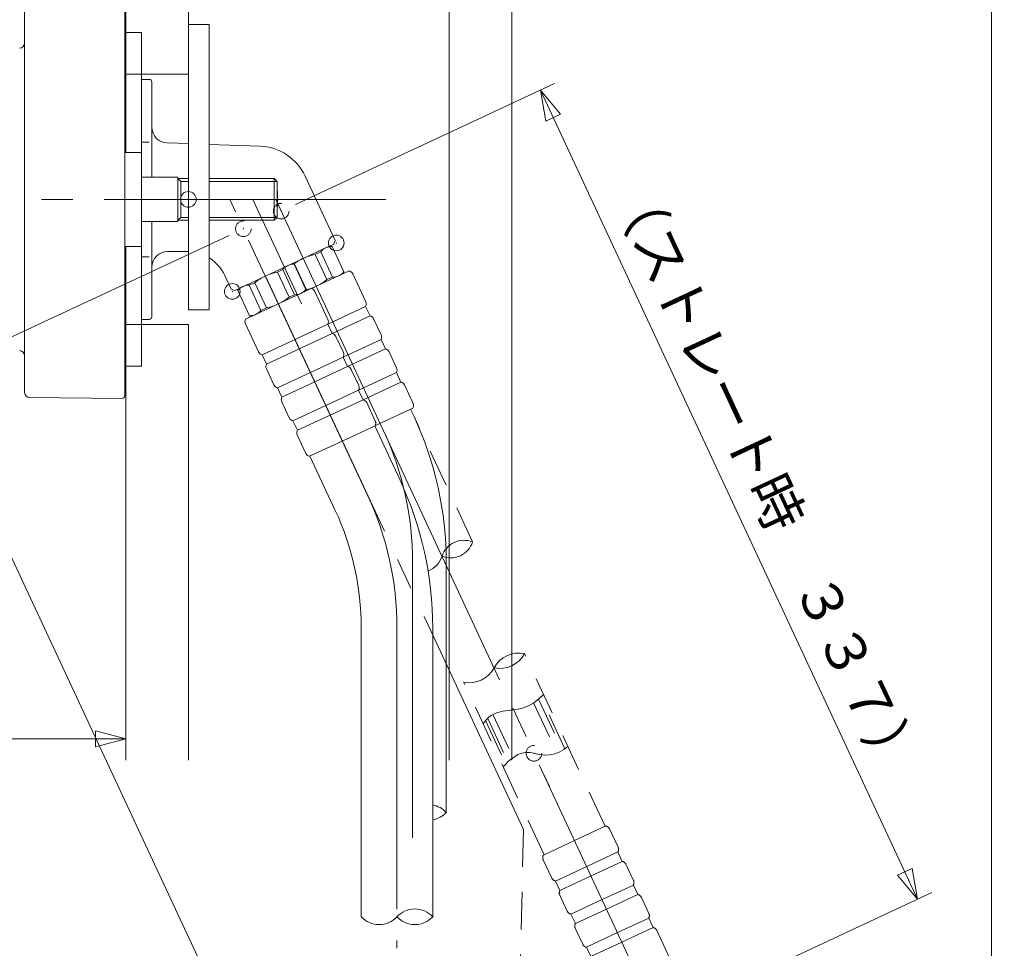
# Model space of a CAD drawing. Units: millimetres, scale not verified. Extents: x -560 to 592, y -417 to 413.
# Drawn here: x 406.1 to 592.5, y 26.7 to 204.8 of the extents above; entities that cross this region are included whole.
import ezdxf
from ezdxf.enums import TextEntityAlignment as Align

# ---------------------------------------------------------------- set-up
doc = ezdxf.new("R2010")
doc.units = ezdxf.units.MM
doc.header["$LTSCALE"] = 6
doc.header["$PDMODE"] = 32
doc.header["$PDSIZE"] = 3
doc.linetypes.add('USER1', pattern=[2, 1.2, -0.8])
doc.linetypes.add('USER2', pattern=[12, 9, -1, 1, -1])
for name, color, linetype, lineweight in [('0-1_1', 7, 'Continuous', 18), ('0-2_2', 7, 'Continuous', 18), ('0-3_3', 7, 'USER1', 18), ('0-4_4', 7, 'Continuous', 18), ('0-5_5', 7, 'Continuous', 18)]:
    doc.layers.add(name, color=color, linetype=linetype, lineweight=lineweight)
doc.styles.add('ＭＳ ゴシック', font='')
doc.styles.get('ＭＳ ゴシック').set_extended_font_data('MS Gothic')

# ---------------------------------------------------------------- blocks, each defined once
blk = doc.blocks.new('D23')
at = {"layer": '0-3_3', "linetype": 'Continuous'}
for p, q in [((426.453, 134.787), (426.453, 63.877)), ((292.61, 120.816), (292.61, 63.877)), ((292.61, 66.877), (298.405, 68.43)), ((298.405, 65.324), (298.405, 68.43)), ((420.657, 68.43), (420.657, 65.324)), ((292.61, 66.877), (298.405, 65.324)), ((426.453, 66.877), (420.657, 65.324))]:
    blk.add_line(p, q, dxfattribs=at)
blk.add_lwpolyline([(292.61, 66.877), (426.453, 66.877), (420.657, 68.43)], dxfattribs=at)
blk = doc.blocks.new('D28')
at = {"layer": '0-3_3', "linetype": 'Continuous'}
for p, q in [((446.282, 163.391), (385.601, 135.095)), ((388.32, 136.363), (389.362, 130.454)), ((388.32, 136.363), (392.176, 131.767)), ((389.362, 130.454), (392.176, 131.767)), ((550.495, -134.344), (518.253, -149.379)), ((519.93, -142.202), (517.115, -143.514)), ((520.972, -148.111), (517.115, -143.514))]:
    blk.add_line(p, q, dxfattribs=at)
blk.add_lwpolyline([(388.32, 136.363), (520.972, -148.111), (519.93, -142.202)], dxfattribs=at)
blk = doc.blocks.new('D29')
at = {"layer": '0-3_3', "linetype": 'Continuous'}
for p, q in [((458.971, 169.308), (508.679, 192.487)), ((505.96, 191.22), (507.002, 185.311)), ((505.96, 191.22), (509.817, 186.623)), ((507.002, 185.311), (509.817, 186.623)), ((577.243, 42.027), (574.428, 40.715)), ((578.285, 36.118), (574.428, 40.715)), ((539.27, 17.926), (581.004, 37.386))]:
    blk.add_line(p, q, dxfattribs=at)
blk.add_lwpolyline([(505.96, 191.22), (578.285, 36.118), (577.243, 42.027)], dxfattribs=at)

msp = doc.modelspace()

# ---------------------------------------------------------------- linework, layer by layer
at = {"layer": '0-1_1'}
msp.add_lwpolyline([(-559.532, 412.543), (-559.532, -416.958), (592.474, -416.958), (592.474, 412.543)], dxfattribs=at)
at = {"layer": '0-2_2'}
for p, q in [((407.053, 207.295), (407.053, 133.278)), ((426.253, 170.287), (426.253, 207.95)), ((438.453, 203.787), (442.453, 203.787)), ((442.453, 203.787), (442.453, 149.121)), ((426.453, 181.287), (426.453, 202.787)), ((426.453, 202.287), (429.453, 202.287)), ((429.453, 202.287), (429.453, 179.287)), ((429.453, 193.287), (430.953, 193.287)), ((431.453, 180.197), (431.453, 192.787)), ((426.453, 179.287), (426.453, 181.285)), ((430.953, 181.285), (429.453, 181.285)), ((434.348, 181.125), (438.453, 180.981)), ((442.453, 180.841), (452.14, 180.501)), ((426.253, 179.287), (429.453, 179.287)), ((429.453, 179.287), (429.453, 161.287)), ((431.453, 174.537), (431.453, 180.197)), ((429.453, 174.537), (436.453, 174.537)), ((436.453, 170.287), (436.453, 174.537)), ((436.453, 174.287), (438.453, 174.287)), ((436.994, 173.745), (438.453, 173.745)), ((442.453, 174.287), (454.911, 174.287)), ((442.453, 173.745), (455.453, 173.745)), ((454.911, 174.287), (455.453, 173.745)), ((454.911, 174.287), (454.911, 170.287)), ((455.453, 170.287), (455.453, 173.745)), ((466.611, 162.389), (460.854, 174.733)), ((455.453, 171.887), (455.553, 171.787)), ((455.553, 170.287), (455.553, 171.787)), ((426.253, 132.624), (426.253, 170.287)), ((436.453, 170.287), (436.453, 166.037)), ((454.911, 166.287), (454.911, 170.287)), ((455.453, 170.287), (455.453, 166.828)), ((455.553, 170.287), (455.553, 168.787)), ((455.453, 168.687), (455.553, 168.787)), ((436.453, 166.037), (429.453, 166.037)), ((431.453, 162.672), (431.453, 166.037)), ((436.453, 166.287), (438.453, 166.287)), ((436.994, 166.828), (438.453, 166.828)), ((442.453, 166.828), (455.453, 166.828)), ((442.453, 166.287), (454.911, 166.287)), ((454.911, 166.287), (455.453, 166.828)), ((431.453, 160.377), (431.453, 162.672)), ((466.611, 162.389), (466.369, 161.724)), ((426.253, 161.287), (429.453, 161.287)), ((426.453, 161.287), (426.453, 159.289)), ((429.453, 161.287), (429.453, 138.287)), ((431.453, 147.787), (431.453, 160.377)), ((466.369, 161.724), (447.336, 152.849)), ((426.453, 137.787), (426.453, 159.287)), ((429.453, 159.289), (430.953, 159.289)), ((434.453, 160.287), (438.22, 160.287)), ((456.58, 156.841), (455.523, 156.348)), ((456.58, 156.841), (458.829, 152.017)), ((458.753, 157.854), (461.002, 153.03)), ((461.037, 153.046), (458.787, 157.87)), ((446.672, 153.091), (445.47, 155.668)), ((455.523, 156.348), (457.772, 151.524)), ((446.672, 153.091), (447.336, 152.849)), ((448.243, 153.272), (447.911, 152.799)), ((449.422, 147.312), (462.02, 153.186)), ((450.119, 153.828), (451.176, 154.321)), ((450.119, 153.828), (452.369, 149.004)), ((451.176, 154.321), (453.426, 149.497)), ((460.705, 152.573), (461.037, 153.046)), ((461.037, 153.046), (461.002, 153.03)), ((447.911, 152.799), (447.946, 152.815)), ((450.161, 147.975), (447.911, 152.799)), ((447.946, 152.815), (450.195, 147.991)), ((458.829, 152.017), (457.772, 151.524)), ((465.214, 147.283), (462.72, 152.63)), ((452.369, 149.004), (453.426, 149.497)), ((430.953, 147.287), (429.453, 147.287)), ((442.453, 149.121), (438.453, 149.121)), ((450.161, 147.975), (450.195, 147.991)), ((450.736, 147.925), (450.161, 147.975)), ((451.891, 141.071), (449.397, 146.418)), ((452.592, 140.515), (465.189, 146.389)), ((466.034, 144.576), (465.189, 146.389)), ((453.437, 138.702), (466.034, 144.576)), ((468.172, 140.939), (466.735, 144.02)), ((453.437, 138.702), (452.592, 140.515)), ((429.453, 138.287), (426.453, 138.287)), ((468.993, 138.232), (462.694, 135.295)), ((454.849, 134.726), (453.412, 137.808)), ((455.55, 134.17), (461.849, 137.108)), ((471.13, 134.595), (469.693, 137.676)), ((456.395, 132.358), (462.694, 135.295)), ((456.395, 132.358), (455.55, 134.17)), ((471.106, 133.701), (464.807, 130.763)), ((471.951, 131.888), (471.106, 133.701)), ((425.748, 132.124), (408.044, 132.278)), ((457.808, 128.382), (456.371, 131.464)), ((458.508, 127.826), (464.807, 130.763)), ((471.951, 131.888), (465.652, 128.951)), ((474.3, 127.797), (472.652, 131.332)), ((459.353, 126.014), (465.652, 128.951)), ((459.353, 126.014), (458.508, 127.826)), ((474.276, 126.903), (467.977, 123.966)), ((474.185, 126.861), (479.039, 116.451)), ((460.977, 121.585), (459.329, 125.12)), ((461.678, 121.029), (467.977, 123.966)), ((461.768, 121.071), (466.623, 110.661)), ((471.603, 88.199), (471.603, 32.761)), ((485.303, 88.199), (485.303, 32.761))]:
    msp.add_line(p, q, dxfattribs=at)
for points in [[(438.453, 203.787), (438.453, 150.334), (438.453, 149.121)], [(436.453, 174.287), (436.994, 173.745), (436.994, 170.287)], [(436.453, 166.287), (436.994, 166.828), (436.994, 170.287)], [(458.212, 157.921), (458.787, 157.87), (458.753, 157.854)], [(468.993, 138.232), (468.148, 140.045), (461.849, 137.108)]]:
    msp.add_lwpolyline(points, dxfattribs=at)
for centre, radius, start, end in [((425.953, 202.787), 0.5, 0, 53.1301), ((406.053, 200.278), 1, 270.5, 0), ((430.953, 192.787), 0.5, 0, 90), ((434.453, 184.124), 3, 180, 268), ((451.791, 170.507), 10, 25, 88), ((434.453, 157.287), 3, 90, 180), ((438.22, 152.287), 8, 88.33358, 90), ((438.22, 152.287), 8, 25.3003, 58.05665), ((458.657, 155.222), 2.634, 87.92493, 142.07507), ((457.497, 146.439), 10.104, 115, 128.72913), ((457.497, 146.439), 10.104, 101.27087, 115), ((450.024, 151.196), 2.634, 87.92493, 142.07507), ((458.924, 154.649), 2.634, 267.92493, 322.07507), ((461.814, 152.208), 1, 25, 78.1301), ((451.451, 159.406), 10.104, 295, 308.72913), ((451.451, 159.406), 10.104, 281.27087, 295), ((430.953, 147.787), 0.5, 270, 0), ((450.304, 146.84), 1, 151.8699, 205), ((450.291, 150.623), 2.634, 267.92493, 322.07507), ((464.307, 146.86), 1, 331.8699, 25), ((465.829, 143.598), 1, 25, 78.1301), ((406.053, 140.295), 1, 0, 89.5), ((452.797, 141.493), 1, 205, 258.1301), ((467.266, 140.516), 1, 331.8699, 25), ((467.266, 140.516), 1, 331.8699, 25), ((454.319, 138.23), 1, 151.8699, 205), ((468.787, 137.254), 1, 25, 78.1301), ((425.953, 137.787), 0.5, 306.8699, 360), ((455.756, 135.149), 1, 205, 258.1301), ((470.224, 134.172), 1, 331.8699, 25), ((408.053, 133.278), 1, 180, 269.5), ((425.753, 132.624), 0.5, 269.5, 0), ((457.277, 131.886), 1, 151.8699, 205), ((471.745, 130.909), 1, 25, 78.1301), ((458.714, 128.805), 1, 205, 258.1301), ((473.394, 127.375), 1, 331.8699, 25), ((460.235, 125.542), 1, 151.8699, 205), ((461.884, 122.008), 1, 205, 258.1301), ((418.453, 88.199), 66.85, 0, 25), ((418.453, 88.199), 53.15, 0, 25), ((481.878, 29.601), 4.66, 42.69737, 137.30263), ((475.028, 35.921), 4.66, 222.69737, 317.30263), ((481.878, 35.921), 4.66, 222.69737, 317.30263)]:
    msp.add_arc(centre, radius, start, end, dxfattribs=at)
for p in [(438.453, 170.287), (466.822, 161.936), (446.883, 152.638)]:
    msp.add_point(p, dxfattribs=at)
at = {"layer": '0-3_3', "linetype": 'USER2'}
for p, q in [((476.32, 170.287), (305.224, 170.287)), ((472.831, 113.556), (446.377, 170.287)), ((460.117, 150.286), (450.791, 170.287)), ((475.831, 126.052), (455.204, 170.287)), ((453.227, 155.596), (502.699, 49.505)), ((528.576, 12.939), (475.831, 126.052)), ((481.453, 47.881), (481.453, 100.695)), ((478.453, 88.199), (478.453, 26.725))]:
    msp.add_line(p, q, dxfattribs=at)
at = {"layer": '0-3_3'}
for p, q in [((492.947, 104.608), (481.677, 128.778)), ((518.362, 50.106), (502.932, 83.195)), ((506.671, 44.654), (491.241, 77.744)), ((510.664, 64.958), (506.045, 74.864)), ((504.635, 73.747), (509.12, 64.129)), ((505.615, 74.485), (510.195, 64.663)), ((496.844, 71.525), (500.698, 63.261)), ((495.459, 70.356), (499.335, 62.044)), ((495.865, 70.786), (499.749, 62.456)), ((506.426, 60.44), (507.692, 57.724)), ((502.699, 49.505), (501.134, -21.39)), ((518.498, 50.169), (512.516, 47.38)), ((519.199, 49.613), (520.847, 46.078)), ((506.535, 44.59), (512.516, 47.38)), ((520.823, 45.184), (514.841, 42.395)), ((520.823, 45.184), (521.668, 43.372)), ((506.51, 43.696), (508.159, 40.162)), ((521.668, 43.372), (515.686, 40.582)), ((508.859, 39.606), (514.841, 42.395)), ((522.368, 42.816), (523.805, 39.734)), ((508.859, 39.606), (509.704, 37.793)), ((509.704, 37.793), (515.686, 40.582)), ((523.781, 38.84), (517.799, 36.051)), ((509.68, 36.899), (511.117, 33.818)), ((511.818, 33.262), (517.799, 36.051)), ((525.327, 36.472), (526.764, 33.39)), ((512.663, 31.449), (518.644, 34.238)), ((511.818, 33.262), (512.663, 31.449)), ((526.739, 32.496), (520.758, 29.707)), ((512.638, 30.555), (514.075, 27.473)), ((528.285, 30.127), (530.778, 24.78)), ((514.776, 26.917), (520.758, 29.707)), ((514.776, 26.917), (515.621, 25.105)), ((515.621, 25.105), (521.603, 27.894))]:
    msp.add_line(p, q, dxfattribs=at)
for points in [[(494.973, 69.741), (495.324, 70.198), (495.698, 70.618), (496.097, 70.997), (496.526, 71.326), (496.986, 71.602), (497.821, 71.934), (498.728, 72.149), (499.681, 72.293), (500.653, 72.412), (501.618, 72.555), (502.549, 72.766), (503.671, 73.198), (504.707, 73.795), (505.671, 74.532), (506.577, 75.379)], [(498.82, 61.491), (499.27, 61.977), (499.728, 62.436), (500.194, 62.859), (501.661, 63.846), (502.18, 64.055), (502.716, 64.194), (503.271, 64.253), (503.975, 64.218), (504.699, 64.101), (505.434, 63.95), (506.168, 63.811), (506.892, 63.732), (507.819, 63.775), (508.714, 63.982), (509.58, 64.332), (510.422, 64.802), (511.244, 65.37)], [(523.781, 38.84), (524.626, 37.028), (518.644, 34.238)], [(526.739, 32.496), (527.584, 30.683), (521.603, 27.894)]]:
    msp.add_lwpolyline(points, dxfattribs=at)
at = {"layer": '0-3_3', "linetype": 'USER2'}
for centre in [(421.453, 100.695), (418.453, 88.199)]:
    msp.add_arc(centre, 60, 0, 25, dxfattribs=at)
at = {"layer": '0-3_3', "linetype": 'Continuous'}
for centre, radius, start, end in [((491.282, 100.548), 4.388, 67.69737, 162.30263), ((488.767, 105.942), 4.388, 247.69737, 342.30263), ((482.921, 103.216), 4.388, 289.82928, 342.30263), ((501.826, 77.936), 5.375, 78.1301, 151.8699), ((498.192, 85.73), 5.375, 258.1301, 331.8699), ((492.346, 83.004), 5.375, 258.1301, 331.8699)]:
    msp.add_arc(centre, radius, start, end, dxfattribs=at)
at = {"layer": '0-3_3'}
for centre, start, end in [((518.292, 49.19), 25, 78.1301), ((519.941, 45.656), 331.8699, 25), ((507.417, 44.119), 151.8699, 205), ((521.462, 42.393), 25, 78.1301), ((509.065, 40.584), 205, 258.1301), ((522.899, 39.312), 331.8699, 25), ((510.586, 37.322), 151.8699, 205), ((524.42, 36.049), 25, 78.1301), ((512.023, 34.24), 205, 258.1301), ((525.857, 32.967), 331.8699, 25), ((513.545, 30.977), 151.8699, 205), ((527.379, 29.705), 25, 78.1301), ((514.982, 27.896), 205, 258.1301)]:
    msp.add_arc(centre, 1, start, end, dxfattribs=at)
for p in [(456.252, 168.04), (449.001, 164.659), (504.721, 64.097)]:
    msp.add_point(p, dxfattribs=at)
at = {"layer": '0-4_4'}
for p, q in [((426.453, 194.287), (426.453, 277.812)), ((438.453, 194.287), (438.453, 277.812)), ((488.453, 62.761), (488.453, 277.812)), ((500.453, 62.761), (500.453, 277.812)), ((426.453, 194.287), (438.453, 194.287)), ((426.453, 146.287), (426.453, 62.761)), ((426.453, 146.287), (438.453, 146.287)), ((438.453, 146.287), (438.453, 62.761))]:
    msp.add_line(p, q, dxfattribs=at)
at = {"layer": '0-5_5'}
for p, q in [((465.462, 161.302), (460.478, 158.977)), ((466.003, 161.235), (468.253, 156.411)), ((468.287, 156.427), (466.038, 161.251)), ((463.83, 160.222), (462.773, 159.729)), ((462.773, 159.729), (465.022, 154.905)), ((463.83, 160.222), (466.079, 155.398)), ((462.02, 153.186), (469.27, 156.567)), ((466.079, 155.398), (465.022, 154.905)), ((467.956, 155.954), (468.287, 156.427)), ((468.287, 156.427), (468.253, 156.411)), ((472.464, 150.664), (469.971, 156.011)), ((473.285, 147.957), (466.034, 144.576)), ((475.422, 144.32), (473.986, 147.401)), ((476.243, 141.613), (468.993, 138.232)), ((478.381, 137.976), (476.944, 141.057)), ((478.356, 137.082), (471.106, 133.701)), ((479.202, 135.269), (478.356, 137.082)), ((479.202, 135.269), (471.951, 131.888)), ((481.55, 131.178), (479.902, 134.713)), ((481.526, 130.284), (474.185, 126.861)), ((481.677, 128.778), (481.073, 130.073)), ((487.903, 52.761), (487.903, 100.695))]:
    msp.add_line(p, q, dxfattribs=at)
for points in [[(465.462, 161.302), (466.038, 161.251), (466.003, 161.235)], [(473.285, 147.957), (472.44, 149.77), (465.189, 146.389)], [(476.243, 141.613), (475.398, 143.426), (468.148, 140.045)]]:
    msp.add_lwpolyline(points, dxfattribs=at)
for centre, radius, start, end in [((465.908, 158.603), 2.634, 87.92493, 142.07507), ((464.748, 149.82), 10.104, 115, 127.07165), ((464.748, 149.82), 10.104, 101.27087, 115), ((458.701, 162.787), 10.104, 295, 308.72913), ((466.175, 158.03), 2.634, 267.92493, 322.07507), ((469.064, 155.589), 1, 25, 78.1301), ((458.701, 162.787), 10.104, 282.92835, 295), ((471.558, 150.241), 1, 331.8699, 25), ((473.079, 146.979), 1, 25, 78.1301), ((474.516, 143.897), 1, 331.8699, 25), ((474.516, 143.897), 1, 331.8699, 25), ((476.038, 140.634), 1, 25, 78.1301), ((477.474, 137.553), 1, 331.8699, 25), ((478.996, 134.29), 1, 25, 78.1301), ((480.644, 130.756), 1, 331.8699, 25), ((421.453, 100.695), 66.45, 0, 25), ((484.478, 49.601), 4.66, 42.69737, 79.80315), ((484.478, 55.921), 4.66, 280.19686, 317.30263)]:
    msp.add_arc(centre, radius, start, end, dxfattribs=at)

# ---------------------------------------------------------------- block references
at = {"layer": '0-3_3'}
for name in ['D29', 'D28', 'D23']:
    msp.add_blockref(name, (0, 0), dxfattribs=at)

# ---------------------------------------------------------------- texts
at = {"layer": '0-3_3', "style": 'ＭＳ ゴシック'}
msp.add_text('（ストレート時\u3000３３７）', height=7.698, rotation=295, dxfattribs=at).set_placement((516.857, 171.4), align=Align.BOTTOM_LEFT)

doc.saveas('drawing.dxf')
